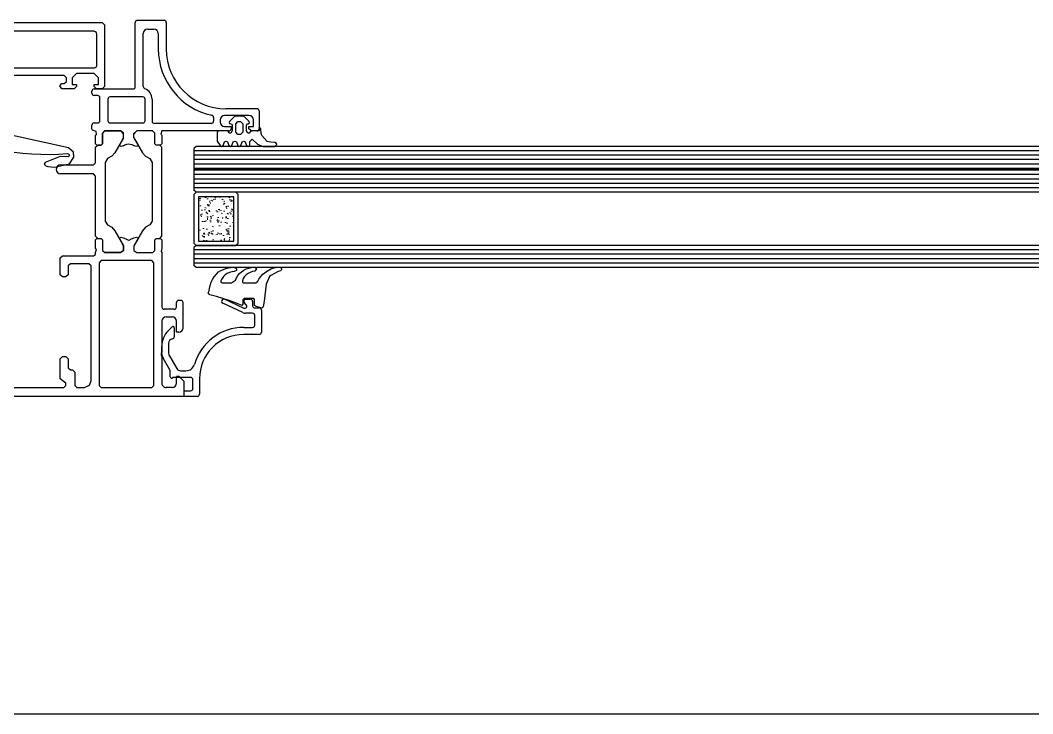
# Model space of a CAD drawing. Header units: millimetres. Extents: x 1251.1 to 1334.1, y 1577.6 to 1641.3.
# Drawn here: x 1308.772 to 1309.0009, y 1620.1513 to 1620.308 of the extents above; entities that cross this region are included whole.
import ezdxf

# ---------------------------------------------------------------- set-up
doc = ezdxf.new("R2010")
doc.units = ezdxf.units.MM
doc.linetypes.add('AUSGEZOGEN', pattern=[0])
doc.layers.add('MONTANTI sezioni - windows structure section', color=2, linetype='Continuous')
doc.layers.add('MURATURA', color=140, linetype='Continuous')
doc.layers.add('TRATTEGGIO - hatch', color=252, linetype='Continuous', lineweight=20)
doc.layers.add('VETRATE sezioni - windows sections', color=7, linetype='Continuous', true_color=0x4d79ff)
doc.styles.get("Standard").update_dxf_attribs({"font": 'Arial.ttf'})

# ---------------------------------------------------------------- blocks, each defined once
blk = doc.blocks.new('199120')
at = {"layer": 'MONTANTI sezioni - windows structure section', "linetype": 'Continuous'}
for p, q in [((-30, 74.49993897000002), (-30, 73.79992676)), ((26, 74.99993897000002), (-29.5, 74.99993897000002)), ((-0.5, 73.29992676), (-29.5, 73.29992676)), ((26, 71.59991455), (26, 74.99993897000002)), ((0, 72.79992676), (0, 71.59997558999999)), ((0, 71.59991455), (1.100036619999997, 70.49993897000002)), ((1.700012209999997, 71.99993897000002), (2.700012209999997, 72.99993897000002)), ((1.700012209999997, 70.5), (1.700012209999997, 71.99993897000002)), ((2.700012209999997, 72.99993897000002), (4, 72.99993897000002)), ((4, 72.99993897000002), (5, 71.99993897000002)), ((5, 71.99993897000002), (5, 65.99993897000002)), ((6.799987790000003, 72.49993897000002), (7.299987790000003, 72.99993897000002)), ((6.799987790000003, 54.79998778999999), (6.799987790000003, 72.49993897000002)), ((7.299987790000003, 72.99993897000002), (18.70001221, 72.99993897000002)), ((18.70001221, 72.99993897000002), (19.20001221, 72.49993897000002)), ((19.20001221, 72.49993897000002), (19.20001221, 54.79998778999999)), ((21, 71.99993897000002), (22, 72.99993897000002)), ((21, 66), (21, 71.99993897000002)), ((22, 72.99993897000002), (23.29998779, 72.99993897000002)), ((23.29998779, 72.99993897000002), (24.29998779, 71.99993897000002)), ((24.29998779, 71.99993897000002), (24.29998779, 70.49993897000002)), ((24.89996338, 70.5), (25.99993897, 71.60003661999997)), ((1.09997559, 70.5), (1.700012209999997, 70.5)), ((24.29998779, 70.5), (24.89996338, 70.5)), ((5, 66), (5, 65)), ((5, 65), (5, 58)), ((21, 65), (21, 66)), ((21, 58), (21, 65)), ((1.200012209999997, 60.5), (0.200012209999997, 59.5)), ((1.700012209999997, 60.5), (1.200012209999997, 60.5)), ((1.700012209999997, 58), (1.700012209999997, 60.5)), ((24.79998779, 60.5), (24.29998779, 60.5)), ((24.29998779, 60.5), (24.29998779, 58)), ((25.79998779, 59.5), (24.79998779, 60.5)), ((0.200012209999997, 59.5), (0.200012209999997, 53.80004882999998)), ((2.700012209999997, 57), (1.700012209999997, 58)), ((5, 58), (4, 57)), ((22, 57), (21, 58)), ((24.29998779, 58), (23.29998779, 57)), ((25.79998779, 53.79998778999999), (25.79998779, 59.5)), ((1.700012209999997, 54.79998778999999), (2.200012209999997, 55.29998778999999)), ((2.200012209999997, 55.29998778999999), (4.5, 55.29998778999999)), ((4, 57), (2.700012209999997, 57)), ((4.5, 55.29998778999999), (5, 54.79998778999999)), ((21, 54.79998778999999), (21.5, 55.29998778999999)), ((21.5, 55.29998778999999), (23.79998779, 55.29998778999999)), ((23.29998779, 57), (22, 57)), ((23.79998779, 55.29998778999999), (24.29998779, 54.79998778999999)), ((0.200012209999997, 53.79998778999999), (0.700012209999997, 53.29998778999999)), ((0.700012209999997, 53.29998778999999), (1.200012209999997, 53.29998778999999)), ((1.200012209999997, 53.29998778999999), (1.700012209999997, 53.79998778999999)), ((1.700012209999997, 53.79998778999999), (1.700012209999997, 54.79998778999999)), ((5, 54.79998778999999), (5, 52.5)), ((7.299987790000003, 54.29998778999999), (6.799987790000003, 54.79998778999999)), ((18.70001221, 54.29998778999999), (7.299987790000003, 54.29998778999999)), ((19.20001221, 54.79998778999999), (18.70001221, 54.29998778999999)), ((21, 52.5), (21, 54.79998778999999)), ((24.29998779, 54.79998778999999), (24.29998779, 53.79998778999999)), ((24.29998779, 53.79998778999999), (24.79998779, 53.29998778999999)), ((24.79998779, 53.29998778999999), (25.29998779, 53.29998778999999)), ((25.29998779, 53.29998778999999), (25.79998779, 53.79998778999999)), ((5, 52.5), (5.200012209999997, 51.77001953000001)), ((5.200012209999997, 51.77001953000001), (5, 51.50006103999999)), ((5, 51.5), (5, 49.59997558999999)), ((6.59997559, 52), (7.09997559, 52.5)), ((6.59997559, 52), (7.09997559, 52.5)), ((6.59997559, 49.59997558999999), (6.59997559, 52)), ((6.59997559, 49.59997558999999), (6.59997559, 52)), ((7.09997559, 52.5), (10.63995360999999, 52.5)), ((7.09997559, 52.5), (10.63995360999999, 52.5)), ((11.33996582, 50.96997069999998), (9.380004880000001, 47.56994629000002)), ((11.33996582, 50.96997069999998), (10.45996094, 49.44995117000002)), ((10.64001465, 52.5), (11.34002685999999, 52.04998778999999)), ((11.33996582, 50.96997069999998), (11.33996582, 52.04998778999999)), ((14.65997315, 52.04998778999999), (15.35998535, 52.5)), ((14.65997315, 50.96997069999998), (14.65997315, 52.04998778999999)), ((14.65997315, 50.96997069999998), (16.61999512, 47.56994629000002)), ((15.53997803, 49.44995117000002), (14.65997315, 50.96990966999999)), ((18.89996338, 52.5), (15.35992432, 52.5)), ((15.35998535, 52.5), (18.89996338, 52.5)), ((18.89996338, 52.5), (19.39996338, 52)), ((19.39996338, 52), (18.89996338, 52.5)), ((19.39996338, 52), (19.39996338, 49.59997558999999)), ((19.39996338, 49.59997558999999), (19.39996338, 52)), ((20.79998779, 52.22998046999999), (21, 52.5)), ((21, 51.5), (20.79998779, 52.22998046999999)), ((21, 49.59997558999999), (21, 51.5)), ((5, 49.59997558999999), (5.300048829999994, 49.29998778999999)), ((5, 48.79998778999999), (5.5, 49.29998778999999)), ((5, 28.70001221000001), (5, 48.79998778999999)), ((5.299987790000003, 49.29998778999999), (6.299987790000003, 49.29998778999999)), ((5.5, 49.29998778999999), (6.299987790000003, 49.29998778999999)), ((6.299987790000003, 49.29998778999999), (6.59997559, 49.59997558999999)), ((6.299987790000003, 49.29998778999999), (6.59997559, 49.59997558999999)), ((10.45996094, 49.44995117000002), (10.45996094, 49.14990233999998)), ((10.45996094, 49.15002442000002), (10.7199707, 49.00006103999999)), ((10.7199707, 49), (11.25994873, 49.14001465000001)), ((11.26000977, 49.14001465000001), (11.84997559, 49.38000488)), ((11.84997559, 49.38000488), (12.41998291, 49.70001221000001)), ((12.41998291, 49.69995117000002), (12.93994141, 50.07995605999997)), ((12.94000244, 50.07995605999997), (13.05999756, 50.07995605999997)), ((13.05999756, 50.07995605999997), (13.58001709, 49.69995117000002)), ((13.58001709, 49.69995117000002), (14.15002441, 49.37994385000002)), ((14.14996338, 49.38000488), (14.73999023, 49.14001465000001)), ((14.73999023, 49.14001465000001), (15.2800293, 49.00006103999999)), ((15.27996826, 49), (15.53997803, 49.15002442000002)), ((15.53997803, 49.15002442000002), (15.53997803, 49.45007323999999)), ((19.39996338, 49.59997558999999), (19.69995117, 49.29998778999999)), ((19.70001221, 49.29998778999999), (19.40002441, 49.59997558999999)), ((19.70001221, 49.29998778999999), (20.70001221, 49.29998778999999)), ((20.5, 49.29998778999999), (19.70001221, 49.29998778999999)), ((21, 48.79998778999999), (20.5, 49.29998778999999)), ((20.70001221, 49.29998778999999), (21, 49.59997558999999)), ((21, 37.69995117000002), (21, 48.79992676000001)), ((7.700012209999997, 46.25), (7.200012209999997, 45.39001465000001)), ((8.669982910000002, 46.77001953000001), (7.700012209999997, 46.25006103999999)), ((9.380004880000001, 47.56994629000002), (8.670043949999993, 46.76989745999998)), ((16.61999512, 47.56994629000002), (17.33001709, 46.76989745999998)), ((17.33001709, 46.77001953000001), (18.30004883, 46.25006103999999)), ((18.29999541999999, 46.25), (18.79999541999999, 45.39001465000001)), ((7.200012209999997, 45.39001465000001), (7.200012209999997, 32.11004638999998)), ((18.79999541999999, 45.39001465000001), (18.79999541999999, 32.11004638999998)), ((25.29998779, 37.69995117000002), (21, 37.69995117000002)), ((25.79998779, 37.19995117000002), (25.29998779, 37.69995117000002)), ((25.79998779, 36.36999512), (25.79998779, 37.20001221000001)), ((21, 35.19995117000002), (22, 36.19995117000002)), ((21, 32.20001221000001), (21, 35.20001221000001)), ((22, 36.19995117000002), (24.29998779, 36.19995117000002)), ((24.29998779, 36.19995117000002), (24.29998779, 35.19995117000002)), ((24.29998779, 35.19995117000002), (25.05999756, 35.39990233999998)), ((25.05999756, 35.40002442000002), (25.79998779, 36.37005614999998)), ((7.200012209999997, 32.10998534999999), (7.700012209999997, 31.25)), ((18.79998779, 32.10998534999999), (18.29998779, 31.25)), ((22, 31.20001221000001), (21, 32.20001221000001)), ((25.05999756, 32), (24.29998779, 32.20001221000001)), ((24.29998779, 32.20001221000001), (24.29998779, 31.20001221000001)), ((7.700012209999997, 31.25), (8.670043949999993, 30.72998046999999)), ((8.669982910000002, 30.72998046999999), (9.380004880000001, 29.92999268)), ((9.380004880000001, 29.92999268), (11.34002685999999, 26.52996825999998)), ((16.61999512, 29.92999268), (14.65997315, 26.52996825999998)), ((17.33001709, 30.72998046999999), (16.62005615, 29.92999268)), ((18.29998779, 31.25), (17.33001709, 30.72998046999999)), ((24.29998779, 31.20001221000001), (22, 31.20001221000001)), ((25.79998779, 31.02996825999998), (25.05999756, 32)), ((25.29998779, 29.70001221000001), (25.79998779, 30.20001221000001)), ((25.79998779, 30.20001221000001), (25.79998779, 31.03002930000002)), ((5.5, 28.20001221000001), (5, 28.70001221000001)), ((5.299987790000003, 28.20001221000001), (5, 27.90002442000002)), ((5, 27.89996337999997), (5, 26)), ((6.299987790000003, 28.20001221000001), (5.299987790000003, 28.20001221000001)), ((6.299987790000003, 28.20001221000001), (5.499938970000002, 28.20001221000001)), ((6.59997559, 27.89996337999997), (6.299987790000003, 28.19995117000002)), ((6.59997559, 27.89996337999997), (6.299987790000003, 28.19995117000002)), ((6.59997559, 25.5), (6.59997559, 27.89996337999997)), ((6.59997559, 25.5), (6.59997559, 27.89996337999997)), ((10.7199707, 28.5), (10.45996094, 28.34997558999999)), ((10.45996094, 28.34997558999999), (10.45996094, 28.04998778999999)), ((10.45996094, 28.04998778999999), (11.33996582, 26.52996825999998)), ((11.26000977, 28.35998534999999), (10.7199707, 28.5)), ((11.84997559, 28.11999512), (11.25994873, 28.35998534999999)), ((12.41998291, 27.79998778999999), (11.84997559, 28.11999512)), ((12.94000244, 27.41998290999999), (12.41998291, 27.79998778999999)), ((13.58001709, 27.79998778999999), (13.05999756, 27.41998290999999)), ((14.14996338, 28.11999512), (13.57995606, 27.79998778999999)), ((14.73999023, 28.35998534999999), (14.15002441, 28.11999512)), ((14.65997315, 26.52996825999998), (15.53997803, 28.04998778999999)), ((15.27996826, 28.5), (14.73999023, 28.35998534999999)), ((15.53997803, 28.34997558999999), (15.27996826, 28.5)), ((15.53997803, 28.04998778999999), (15.53997803, 28.34997558999999)), ((19.39996338, 27.89996337999997), (19.69995117, 28.19995117000002)), ((19.39996338, 27.89996337999997), (19.39996338, 25.5)), ((19.39996338, 25.5), (19.39996338, 27.89996337999997)), ((19.70001221, 28.20001221000001), (19.40002441, 27.90002442000002)), ((20.70001221, 28.20001221000001), (19.70001221, 28.20001221000001)), ((19.70001221, 28.20001221000001), (20.50006104, 28.20001221000001)), ((20.5, 28.20001221000001), (21, 28.70001221000001)), ((21, 27.89996337999997), (20.70001221, 28.19995117000002)), ((21, 28.70001221000001), (21, 29.70001221000001)), ((21, 29.70001221000001), (25.29998779, 29.70001221000001)), ((21, 26), (21, 27.89996337999997)), ((5, 26), (5.200012209999997, 25.26995849999997)), ((5.200012209999997, 25.26995849999997), (5, 25)), ((7.09997559, 25), (6.59997559, 25.5)), ((7.09997559, 25), (6.59997559, 25.5)), ((11.33996582, 25.44995117000002), (10.63995360999999, 24.99993897000002)), ((11.33996582, 25.44995117000002), (10.63995360999999, 24.99993897000002)), ((11.33996582, 26.52996825999998), (11.33996582, 25.44995117000002)), ((11.33996582, 26.52996825999998), (11.33996582, 25.44995117000002)), ((13.05999756, 27.41998290999999), (12.94000244, 27.41998290999999)), ((14.65997315, 26.52996825999998), (14.65997315, 25.44995117000002)), ((14.65997315, 25.44995117000002), (15.35998535, 24.99993897000002)), ((19.39996338, 25.5), (18.89996338, 25)), ((18.89996338, 25), (19.39996338, 25.5)), ((20.79998779, 25.72998046999999), (21, 26)), ((21, 25), (20.79998779, 25.72998046999999)), ((5, 25), (5, 23.5)), ((6.5, 23), (5.5, 23)), ((10.64001465, 25), (7.100036619999997, 25)), ((10.64001465, 25), (7.100036619999997, 25)), ((8.799987790000003, 22.69995117000002), (9.299987790000003, 23.19995117000002)), ((9.299987790000003, 23.19995117000002), (16.70001221, 23.19995117000002)), ((18.89996338, 25), (15.35992432, 25)), ((15.35998535, 25), (18.89996338, 25)), ((16.70001221, 23.19995117000002), (17.20001221, 22.69995117000002)), ((19, 22.5), (19.5, 23)), ((19.5, 23), (20.5, 23)), ((20.5, 23), (21, 23.5)), ((21, 23.5), (21, 25)), ((7, 15.5), (7, 22.5)), ((8.799987790000003, 2.5), (8.799987790000003, 22.69995117000002)), ((17.20001221, 22.69995117000002), (17.20001221, 2.499938970000017)), ((19, 13.42999268), (19, 22.5)), ((1.200012209999997, 15), (0.200012209999997, 14)), ((0.200012209999997, 14), (0.200012209999997, 11.69995117000002)), ((6.5, 15), (1.200012209999997, 15)), ((41.39996338, 15), (40.89996338, 14.29998778999999)), ((40.89996338, 14.29998778999999), (41.39996338, 13.79998778999999)), ((41.39996338, 13.79998778999999), (41.89996338, 13.79998778999999)), ((44.20001221, 15), (41.40002441, 15)), ((41.89996338, 13.79998778999999), (42.39996338, 13.29998778999999)), ((43.70001221, 12.5), (43.70001221, 14)), ((43.70001221, 14), (44.70001221, 14)), ((44.70001221, 14.5), (44.20001221, 15)), ((44.70001221, 14), (44.70001221, 14.5)), ((49.20001221, 15), (48.70001221, 14.5)), ((48.70001221, 14.5), (48.70001221, 14)), ((48.70001221, 14), (49.70001221, 14)), ((50.5, 15), (49.20001221, 15)), ((49.70001221, 14), (49.70001221, 12.5)), ((51, 14.5), (50.5, 15)), ((51, 0.5), (51, 14.5)), ((0.200012209999997, 11.69995117000002), (1.200012209999997, 10.69995117000002)), ((1.700012209999997, 12.19995117000002), (2.700012209999997, 13.19995117000002)), ((1.700012209999997, 10.69995117000002), (1.700012209999997, 12.19995117000002)), ((2.700012209999997, 13.19995117000002), (6, 13.19995117000002)), ((6, 13.19995117000002), (7, 12.19995117000002)), ((7, 12.19995117000002), (7, 2.999938970000017)), ((19.92999268, 12.42999268), (19, 13.42999268)), ((26, 12), (19.92999268, 12.42999268)), ((41.89996338, 12), (25.99993897, 12)), ((42.39996338, 12.5), (41.89996338, 12)), ((42.39996338, 13.29998778999999), (42.39996338, 12.5)), ((44.70001221, 11.5), (43.70001221, 12.5)), ((48.70001221, 11.5), (44.70001221, 11.5)), ((49.70001221, 12.5), (48.70001221, 11.5)), ((1.200012209999997, 10.69995117000002), (1.700012209999997, 10.69995117000002)), ((19, 9.799987789999989), (19, 2.5)), ((48.70001221, 10.29998778999999), (19.5, 10.29998778999999)), ((49.20001221, 2.5), (49.20001221, 9.799987789999989)), ((1.09997559, 4.5), (0, 3.399963379999974)), ((0, 3.399963379999974), (0, 0)), ((1.700012209999997, 4.5), (1.100036619999997, 4.5)), ((1.700012209999997, 3), (1.700012209999997, 4.5)), ((2.700012209999997, 2), (1.700012209999997, 3)), ((7, 3), (6, 2)), ((9.299987790000003, 2), (8.799987790000003, 2.5)), ((17.20001221, 2.5), (16.70001221, 2)), ((0, 0), (50.5, 0)), ((6, 2), (2.700012209999997, 2)), ((16.70001221, 2), (9.299987790000003, 2)), ((48.70001221, 2), (19.5, 2)), ((50.5, 0), (51, 0.5))]:
    blk.add_line(p, q, dxfattribs=at)
for centre, start, end in [((-29.5, 74.49993897000002), 90, 180), ((-29.5, 73.79992676), 180, 270), ((-0.5, 72.79992676), 0, 90), ((5.5, 23.5), 180, 270), ((6.5, 22.5), 0, 90), ((6.5, 15.5), 270, 0), ((19.5, 9.799987789999989), 90, 180), ((48.70001221, 9.799987789999989), 0, 90), ((19.5, 2.5), 180, 270), ((48.70001221, 2.5), 270, 0)]:
    blk.add_arc(centre, 0.5, start, end, dxfattribs=at)
blk = doc.blocks.new('224068')
at = {"layer": 'MONTANTI sezioni - windows structure section', "linetype": 'AUSGEZOGEN'}
for p, q in [((-3.88, 18.62), (-8.51, -2.309999)), ((-2.86, 19.72), (-3.88, 18.62)), ((-1.77, 19.77), (-2.86, 19.72)), ((-2.58, 18.38), (-2.48, 18.68)), ((-2.45, 16.36), (-2.58, 18.38)), ((-2.48, 18.68), (-2.18, 18.79)), ((-2.18, 18.79), (-1.85, 18.48)), ((-1.85, 18.48), (-1.93, 16.67)), ((-0.25, 18.82), (-1.77, 19.77)), ((0.51, 15.39), (-0.25, 18.82)), ((-2.39, 14.34), (-2.45, 16.36)), ((-1.93, 16.67), (-0.53, 13.29)), ((-2.41, 12.32), (-2.39, 14.34)), ((0.18, 13.47), (0.38, 13.93)), ((0.38, 13.93), (0.51, 15.39)), ((-2.5, 10.3), (-2.41, 12.32)), ((-0.53, 13.29), (-0.17, 13.06)), ((-0.17, 13.06), (0.18, 13.47)), ((-2.66, 8.29), (-2.5, 10.3)), ((-2.9, 6.28), (-2.66, 8.29)), ((-2.78, 5.49), (-2.9, 6.280001)), ((-2.11, 5.04), (-2.78, 5.49)), ((4.26, 3.920001), (-2.11, 5.04)), ((5.15, 3.410001), (4.26, 3.920001)), ((5.5, 2.440001), (5.15, 3.410001)), ((5.5, 1.5), (5.5, 2.440001)), ((-6.01, -2.63), (-5.1, 0.7600005)), ((-5.1, 0.7600005), (-4.14, 1.5)), ((-4.14, 1.5), (-0.9000001, 1.5)), ((-0.9000001, 1.5), (-0.4000001, 2)), ((-0.4000001, 2), (0.09999987, 1.5)), ((0.09999987, 1.5), (0.09999987, -0.3999995)), ((0.9000003000000001, 1.400001), (1.5, 2)), ((0.9000004999999999, -1.399999), (0.9000004999999999, 1.4)), ((1.5, 2), (2.1, 1.4)), ((2.1, 1.4), (2.1, -1.399999)), ((2.9, 1.5), (3.4, 2)), ((2.9, -0.3999995), (2.9, 1.5)), ((3.4, 2), (3.9, 1.5)), ((3.9, 1.5), (5.5, 1.5)), ((-0.6000001, -0.3999995), (-0.8600001, -0.5499995)), ((-0.8600001, -0.5499995), (-0.8600001, -0.8499995000000001)), ((-0.8600001, -0.8499995000000001), (0.7399998999999999, -2.65)), ((0.09999987, -0.3999995), (-0.6000001, -0.3999995)), ((1.5, -2), (0.9000004999999999, -1.399999)), ((2.1, -1.399999), (1.5, -2)), ((2.26, -2.65), (3.86, -0.8499995000000001)), ((3.6, -0.3999995), (2.9, -0.3999995)), ((3.86, -0.5499995), (3.6, -0.3999995)), ((3.86, -0.8499995000000001), (3.86, -0.5499995)), ((-8.51, -2.309999), (-8.41, -2.849999)), ((-8.41, -2.849999), (-8.05, -3)), ((-8.05, -3), (-6.5, -3)), ((-6.5, -3), (-6.01, -2.63)), ((0.7399998999999999, -2.65), (1.5, -3)), ((1.5, -3), (2.26, -2.65))]:
    blk.add_line(p, q, dxfattribs=at)
at = {"layer": 'MONTANTI sezioni - windows structure section', "linetype": 'AUSGEZOGEN', "flags": 3}
blk.add_attdef('GRUPPE', (0, 0), '', height=1, dxfattribs=at)
blk = doc.blocks.new('224063')
at = {"layer": 'MONTANTI sezioni - windows structure section', "linetype": 'Continuous'}
for p, q in [((-4.740037492056161, 5.950427482897801), (-4.31003749205616, 6.380427482897801)), ((-4.740037492056161, 3.320427482897804), (-4.740037492056161, 5.950427482897801)), ((-4.31003749205616, 6.380427482897801), (-4.090037492056161, 6.320427482897806)), ((-4.090037492056161, 6.320427482897806), (-3.89003749205616, 5.950427482897801)), ((-3.89003749205616, 5.950427482897801), (-3.79003749205616, 5.050427482897803)), ((-3.79003749205616, 5.050427482897803), (-3.660037492056161, 4.220427482897803)), ((-4.260037492056161, 2.070427482897806), (-4.740037492056161, 3.320427482897804)), ((-3.660037492056161, 4.220427482897803), (-2.29003749205616, 3.000427482897805)), ((-2.29003749205616, 3.000427482897805), (-1.79003749205616, 2.900427482897804)), ((-1.79003749205616, 2.900427482897804), (-0.7400374920561612, 2.810427482897804)), ((-0.3400374920561609, 2.410427482897806), (-1.240037492056161, 2.410427482897806)), ((-1.240037492056161, 2.410427482897806), (-1.240037492056161, 0.5104274828978035)), ((-0.7400374920561612, 2.810427482897804), (-0.3400374920561609, 2.410427482897806)), ((-4.740037492056161, -0.09957251710219417), (-4.46003749205616, 0.3104274828978042)), ((-4.46003749205616, 0.3104274828978042), (-3.64003749205616, 0.3104274828978042)), ((-3.14003749205616, 0.8304274828978038), (-4.260037492056161, 2.070427482897806)), ((-3.64003749205616, 0.3104274828978042), (-3.14003749205616, 0.8304274828978038)), ((-1.240037492056161, 0.5104274828978035), (-1.72003749205616, 0.1704274828978036)), ((-1.72003749205616, 0.1704274828978036), (-1.72003749205616, -0.1395725171021951)), ((0.3599625079438402, -0.08957251710219438), (0.5899625079438406, 0.2104274828978063)), ((0.5899625079438406, 0.2104274828978063), (0.8699625079438382, 0.1304274828978063)), ((0.8699625079438382, 0.1304274828978063), (1.909962507943839, -0.9095725171021947)), ((-4.54003749205616, -0.4295725171021942), (-4.740037492056161, -0.09957251710219417)), ((-4.740037492056161, -2.089572517102194), (-4.54003749205616, -1.739572517102195)), ((-4.54003749205616, -2.429572517102194), (-4.740037492056161, -2.089572517102194)), ((-3.740037492056161, -0.7395725171021947), (-4.54003749205616, -0.4295725171021942)), ((-4.54003749205616, -1.739572517102195), (-3.740037492056161, -1.429572517102194)), ((-3.54003749205616, -1.089572517102194), (-3.740037492056161, -0.7395725171021947)), ((-3.740037492056161, -1.429572517102194), (-3.54003749205616, -1.089572517102194)), ((-1.54003749205616, -1.289572517102194), (-2.04003749205616, -1.789572517102194)), ((-2.04003749205616, -1.789572517102194), (-2.04003749205616, -2.389572517102195)), ((-1.72003749205616, -0.1395725171021951), (-1.240037492056161, -0.4895725171021947)), ((0.3599625079438402, -1.289572517102194), (-1.54003749205616, -1.289572517102194)), ((-1.240037492056161, -0.4895725171021947), (0.0599625079438395, -0.4895725171021947)), ((0.0599625079438395, -0.4895725171021947), (0.3599625079438402, -0.189572517102194)), ((0.3599625079438402, -0.189572517102194), (0.3599625079438402, -0.08957251710219438)), ((0.8599625079438402, -1.789572517102194), (0.3599625079438402, -1.289572517102194)), ((0.8599625079438402, -2.389572517102195), (0.8599625079438402, -1.789572517102194)), ((1.909962507943839, -0.9095725171021947), (2.05996250794384, -1.269572517102194)), ((2.05996250794384, -1.269572517102194), (2.05996250794384, -2.909572517102195)), ((-4.740037492056161, -4.089572517102194), (-4.54003749205616, -3.739572517102195)), ((-4.54003749205616, -4.429572517102194), (-4.740037492056161, -4.089572517102194)), ((-3.740037492056161, -2.739572517102195), (-4.54003749205616, -2.429572517102194)), ((-4.54003749205616, -3.739572517102195), (-3.740037492056161, -3.429572517102194)), ((-3.740037492056161, -4.739572517102195), (-4.54003749205616, -4.429572517102194)), ((-3.54003749205616, -3.089572517102194), (-3.740037492056161, -2.739572517102195)), ((-3.740037492056161, -3.429572517102194), (-3.54003749205616, -3.089572517102194)), ((-2.04003749205616, -2.389572517102195), (-1.54003749205616, -2.889572517102195)), ((-1.240037492056161, -3.689572517102194), (-1.72003749205616, -4.029572517102196)), ((-1.72003749205616, -4.029572517102196), (-1.72003749205616, -4.339572517102194)), ((-1.72003749205616, -4.339572517102194), (-1.240037492056161, -4.689572517102194)), ((-1.54003749205616, -2.889572517102195), (0.3599625079438402, -2.889572517102195)), ((0.0599625079438395, -3.689572517102194), (-1.240037492056161, -3.689572517102194)), ((0.2699625079438404, -3.779572517102196), (0.0599625079438395, -3.689572517102194)), ((0.4299625079438405, -4.279572517102196), (0.2699625079438404, -3.779572517102196)), ((0.3599625079438402, -2.889572517102195), (0.8599625079438402, -2.389572517102195)), ((0.6899625079438385, -4.389572517102195), (0.4299625079438405, -4.279572517102196)), ((0.8699625079438382, -4.299572517102195), (0.6899625079438385, -4.389572517102195)), ((1.909962507943839, -3.259572517102194), (0.8699625079438382, -4.299572517102195)), ((2.05996250794384, -2.909572517102195), (1.909962507943839, -3.259572517102194)), ((-4.740037492056161, -6.089572517102194), (-4.54003749205616, -5.739572517102195)), ((-4.54003749205616, -6.429572517102194), (-4.740037492056161, -6.089572517102194)), ((-4.54003749205616, -5.739572517102195), (-3.740037492056161, -5.429572517102194)), ((-3.54003749205616, -7.089572517102194), (-4.54003749205616, -6.429572517102194)), ((-3.54003749205616, -5.089572517102194), (-3.740037492056161, -4.739572517102195)), ((-3.740037492056161, -5.429572517102194), (-3.54003749205616, -5.089572517102194)), ((-1.240037492056161, -6.789572517102194), (-1.54003749205616, -7.089572517102194)), ((-1.240037492056161, -4.689572517102194), (-1.240037492056161, -6.789572517102194)), ((-1.54003749205616, -7.089572517102194), (-3.54003749205616, -7.089572517102194))]:
    blk.add_line(p, q, dxfattribs=at)
blk = doc.blocks.new('224066D')
at = {"layer": 'MONTANTI sezioni - windows structure section', "linetype": 'Continuous'}
for p, q in [((-5.23, 11.66), (-5.909999, 11.42)), ((-4.52, 11.81), (-5.23, 11.66)), ((-3.98, 11.88), (-4.52, 11.81)), ((-3.57, 12.1), (-3.98, 11.88)), ((-3.08, 11.71), (-3.57, 12.1)), ((-2.71, 10.24), (-3.08, 11.71)), ((-8.57, 9.24), (-8.84, 8.69)), ((-8.25, 9.76), (-8.57, 9.24)), ((-7.739999000000001, 10.27), (-8.25, 9.76)), ((-7.179999, 10.73), (-7.739999000000001, 10.27)), ((-6.559999, 11.11), (-7.179999, 10.73)), ((-6.75, 8.98), (-6.25, 9.23)), ((-5.909999, 11.42), (-6.559999, 11.11)), ((-6.25, 9.23), (-5.95, 9.24)), ((-5.95, 9.24), (-5.79, 8.98)), ((-2.28, 8.79), (-2.71, 10.24)), ((-9.27, 6.92), (-9.3, 6.31)), ((-9.19, 7.52), (-9.27, 6.92)), ((-9.04, 8.12), (-9.19, 7.52)), ((-8.84, 8.69), (-9.04, 8.12)), ((-8.3, 6.77), (-8.14, 7.29)), ((-8.14, 7.29), (-7.89, 7.79)), ((-7.89, 7.79), (-7.57, 8.25)), ((-7.57, 8.25), (-7.19, 8.65)), ((-7.19, 8.65), (-6.75, 8.98)), ((-5.79, 8.98), (-5.79, 6.86)), ((-1.81, 7.36), (-2.28, 8.79)), ((-1.27, 5.95), (-1.81, 7.36)), ((-9.3, 6.31), (-9.04, 5.69)), ((-9.04, 5.69), (-8.61, 5.71)), ((-8.31, 4.58), (-8.66, 4.07)), ((-8.61, 5.71), (-8.39, 6.22)), ((-8.39, 6.22), (-8.3, 6.77)), ((-7.89, 5.03), (-8.31, 4.58)), ((-7.42, 5.42), (-7.89, 5.03)), ((-6.89, 5.74), (-7.42, 5.42)), ((-6.39, 5.94), (-6.89, 5.74)), ((-5.79, 6.86), (-6.39, 5.94)), ((-0.79, 4.8), (-1.27, 5.95)), ((-0.69, 4.53), (-0.79, 4.8)), ((-9.26, 2.34), (-9.3, 1.73)), ((-9.14, 2.94), (-9.26, 2.34)), ((-8.94, 3.53), (-9.14, 2.94)), ((-8.66, 4.07), (-8.94, 3.53)), ((-8.33, 2.11), (-8.15, 2.61)), ((-8.15, 2.61), (-7.89, 3.08)), ((-7.89, 3.08), (-7.57, 3.5)), ((-7.57, 3.5), (-7.19, 3.87)), ((-7.19, 3.87), (-6.76, 4.18)), ((-6.76, 4.18), (-6.26, 4.38)), ((-6.26, 4.38), (-5.95, 4.39)), ((-5.95, 4.39), (-5.79, 4.12)), ((-5.79, 4.12), (-5.79, 1.32)), ((-2.29, 3.96), (-1.99, 4.26)), ((-2.29, 1.97), (-2.29, 3.96)), ((-1.99, 4.26), (-0.94, 4.26)), ((-0.94, 4.26), (-0.69, 4.53)), ((-9.3, 1.73), (-9.08, 1.25)), ((-9.08, 1.25), (-8.95, 1.21)), ((-8.95, 1.21), (-8.43, 1.59)), ((-8.43, 1.59), (-8.33, 2.11)), ((-7.24, 0.25), (-7.77, -0.25)), ((-6.66, 0.68), (-7.24, 0.25)), ((-6.16, 0.88), (-6.66, 0.68)), ((-5.79, 1.32), (-6.16, 0.88)), ((-2.01, 1.67), (-2.29, 1.97)), ((-0.71, 1.67), (-2.01, 1.67)), ((-0.49, 1.45), (-0.71, 1.67)), ((-0.09, -0.04), (-0.49, 1.45)), ((-8.93, -2.08), (-9.16, -2.77)), ((-8.61, -1.42), (-8.93, -2.08)), ((-8.23, -0.81), (-8.61, -1.42)), ((-8.33, -3.69), (-7.49, -2.02)), ((-7.77, -0.25), (-8.23, -0.81)), ((-7.49, -2.02), (-7.21, -1.76)), ((-7.21, -1.76), (-5.5, -1.03)), ((-5.5, -1.03), (-1.62, -0.55)), ((-1.62, -0.55), (-0.39, -0.34)), ((-0.39, -0.34), (-0.09, -0.04)), ((-9.16, -2.77), (-9.3, -3.48)), ((-9.3, -3.48), (-9.3, -4.01)), ((-9.3, -4.01), (-9.16, -4.35)), ((-9.16, -4.35), (-8.8, -4.47)), ((-8.8, -4.47), (-8.47, -4.29)), ((-8.47, -4.29), (-8.33, -3.69))]:
    blk.add_line(p, q, dxfattribs=at)
blk = doc.blocks.new('A$C022F2E87')
at = {"layer": 'TRATTEGGIO - hatch'}
h = blk.add_hatch(dxfattribs=at)
h.set_pattern_fill('AR-CONC', color=256, scale=0.02, style=0)
h.set_pattern_definition([(49.99999999999999, (-210.2099313412864, -112.3776738335127), (3.64369337992008, -0.3187817107780617), [0.381, -4.191000000000001]), (355, (-210.2099313412864, -112.3776738335127), (-0.7048565195133398, 3.8211328576436), [0.3048, -3.3528]), (100.451, (-209.9062913412864, -112.4042388335127), (2.938850033319185, 3.502333756405838), [0.3238, -3.5618]), (46.18420000000001, (-210.2099313412864, -111.3616738335127), (5.421580817842599, -0.8408465586545429), [0.5715, -6.2865]), (96.6356, (-209.7581333412864, -111.4317438335127), (4.748084689324743, 4.948511117800985), [0.4857, -5.3427]), (351.1840000000001, (-210.2099313412864, -111.3616738335127), (4.748092116278679, 4.948502357211954), [0.4572, -5.0292]), (21, (-209.7019313412864, -111.6156738335127), (3.032297596707666, -2.04531037033525), [0.381, -4.191000000000001]), (326.0000000000001, (-209.7019313412864, -111.6156738335127), (1.236040566952942, 3.683759322446385), [0.3048, -3.3528]), (71.4514, (-209.4492413412864, -111.7861158335127), (4.268329815402489, 1.638457154321149), [0.3238, -3.5618]), (37.50000000000001, (-210.2099313412864, -112.3776738335127), (0.06177206501183633, 1.691100777463062), [0, -3.31216, 0, -3.4036, 0, -3.3655]), (7.499999999999999, (-210.2099313412864, -112.3776738335127), (1.336393250206115, 2.00361149636239), [0, -1.94056, 0, -3.23596, 0, -1.2827]), (327.5, (-211.3427713412864, -112.3776738335127), (2.711811903337427, -0.1145748798534693), [0, -1.27, 0, -3.9624, 0, -5.2578]), (317.5, (-211.8507713412864, -112.3776738335127), (2.962583627720361, 0.5085298206666603), [0, -1.651, 0, -2.63144, 0, -3.7338])])
h.paths.add_polyline_path([(1, 9), (1.000000000000028, 1), (11, 1), (11, 9)])
at = {"layer": 'MONTANTI sezioni - windows structure section'}
for points in [[(0.5000000000000284, 0), (11.5, 0), (12, 0.5), (12, 9.5), (11.5, 10), (0.5, 10), (0, 9.5), (2.842170943040401e-14, 0.5)], [(1.000000000000028, 1), (11, 1), (11, 9), (1, 9)]]:
    blk.add_lwpolyline(points, close=True, dxfattribs=at)

msp = doc.modelspace()

# ---------------------------------------------------------------- linework, layer by layer
at = {"layer": 'MONTANTI sezioni - windows structure section', "linetype": 'Continuous'}
for p, q in [((1308.797976185991, 1620.292955815155), (1308.797976185991, 1620.307455815155)), ((1308.798476185991, 1620.307955815156), (1308.804476185991, 1620.307955815156)), ((1308.800776173781, 1620.305955815156), (1308.802176198191, 1620.305955815156)), ((1308.804976185991, 1620.307455815155), (1308.804976185991, 1620.301455815156)), ((1308.799776173781, 1620.292955815155), (1308.799776173781, 1620.304955815155)), ((1308.803176198191, 1620.304955815155), (1308.803176198191, 1620.301455815156)), ((1308.788676198191, 1620.292455815156), (1308.797476247021, 1620.292455815156)), ((1308.788176198191, 1620.291455815155), (1308.788176198191, 1620.291955815155)), ((1308.789476185991, 1620.290955815155), (1308.788676198191, 1620.290955815155)), ((1308.789976185991, 1620.285255833465), (1308.789976185991, 1620.290455815156)), ((1308.791776173781, 1620.290155796846), (1308.791776173781, 1620.285255833465)), ((1308.799676198191, 1620.290655796846), (1308.792276173781, 1620.290655796846)), ((1308.800176198191, 1620.285255833465), (1308.800176198191, 1620.290155796846)), ((1308.801776173781, 1620.290127384975), (1308.801776173781, 1620.285155705295)), ((1308.825476247021, 1620.287955815156), (1308.818476185991, 1620.287955815156)), ((1308.815676259231, 1620.286010411106), (1308.815676259231, 1620.285155545075)), ((1308.817176259231, 1620.285455784636), (1308.817176259231, 1620.284955815155)), ((1308.823676259231, 1620.286455784635), (1308.818176259231, 1620.286455784635)), ((1308.824676259231, 1620.283955815155), (1308.824676259231, 1620.285455815156)), ((1308.825976247021, 1620.287455815155), (1308.825976247021, 1620.283455815156)), ((1308.788176198191, 1620.283455815156), (1308.788176198191, 1620.284255833466)), ((1308.788326222611, 1620.283105809055), (1308.788176198191, 1620.283455784636)), ((1308.789136220161, 1620.282835820036), (1308.788326222611, 1620.283105809055)), ((1308.788676198191, 1620.284755833465), (1308.789476185991, 1620.284755833465)), ((1308.792276173781, 1620.284755833465), (1308.799676198191, 1620.284755833465)), ((1308.815176259231, 1620.284655537446), (1308.802276295851, 1620.284655705296)), ((1308.818176259231, 1620.283955815155), (1308.819676259231, 1620.283955815155)), ((1308.819676259231, 1620.283955815155), (1308.819676259231, 1620.283455815156)), ((1308.823676259231, 1620.283955815155), (1308.824676259231, 1620.283955815155)), ((1308.823676259231, 1620.283455815156), (1308.823676259231, 1620.283955815155)), ((1308.824029835891, 1620.283102238496), (1308.823676259231, 1620.283455815156)), ((1308.788976185991, 1620.281955815155), (1308.789136220161, 1620.282075810276)), ((1308.788976185991, 1620.280055821255), (1308.788976185991, 1620.281955845676)), ((1308.789176198191, 1620.282225804165), (1308.789136220161, 1620.282835789526)), ((1308.789136220161, 1620.282075810276), (1308.789176198191, 1620.282225804165)), ((1308.791026173781, 1620.282955815155), (1308.790576222611, 1620.282455815155)), ((1308.790576222611, 1620.280055821255), (1308.790576222611, 1620.282455845675)), ((1308.790582814401, 1620.282455807526), (1308.791082814401, 1620.282955807525)), ((1308.790582814401, 1620.282455807526), (1308.790582814401, 1620.280055813625)), ((1308.794622792431, 1620.282955807525), (1308.791032765581, 1620.282955807525)), ((1308.791076222611, 1620.282955815155), (1308.794616200631, 1620.282955815155)), ((1308.795322804641, 1620.281425808745), (1308.793362782661, 1620.278025784335)), ((1308.794436207961, 1620.279905796845), (1308.795316212841, 1620.281425816376)), ((1308.795316212841, 1620.282505833465), (1308.794616200631, 1620.282955845675)), ((1308.794622792431, 1620.282955807525), (1308.795329884721, 1620.282248684726)), ((1308.795316212841, 1620.281425816376), (1308.795316212841, 1620.282505833465)), ((1308.795322804641, 1620.281425808745), (1308.795322804641, 1620.282255764805)), ((1308.798336171341, 1620.282955815155), (1308.797636220161, 1620.282349705535)), ((1308.797636220161, 1620.281425816376), (1308.798516225051, 1620.279905796845)), ((1308.797637013621, 1620.281424473606), (1308.797637013621, 1620.282349705535)), ((1308.798342763131, 1620.282955807525), (1308.797642811961, 1620.282255825836)), ((1308.797642811961, 1620.281425808745), (1308.797642811961, 1620.282255825836)), ((1308.797642811961, 1620.281425808745), (1308.799602772901, 1620.278025784335)), ((1308.801926198191, 1620.282955815155), (1308.798336171341, 1620.282955815155)), ((1308.801882802201, 1620.282955807525), (1308.798342763131, 1620.282955807525)), ((1308.802376210401, 1620.282455815155), (1308.801876210401, 1620.282955815155)), ((1308.802382802201, 1620.282455807526), (1308.801882802201, 1620.282955807525)), ((1308.802376210401, 1620.280055821255), (1308.802376210401, 1620.282455845675)), ((1308.802382802201, 1620.280055813625), (1308.802382802201, 1620.282455838046)), ((1308.803976185991, 1620.282955815155), (1308.803776173781, 1620.282225804165)), ((1308.803776173781, 1620.282225804165), (1308.803976185991, 1620.281955784635)), ((1308.803976185991, 1620.281955815155), (1308.803976185991, 1620.280055821255)), ((1308.819176259231, 1620.282955815155), (1308.803976247021, 1620.282955815155)), ((1308.825476247021, 1620.282955815155), (1308.824383412551, 1620.282955815155)), ((1308.789276173781, 1620.279755833466), (1308.788976185991, 1620.280055821255)), ((1308.788982777781, 1620.279255825835), (1308.789482777781, 1620.279755825836)), ((1308.788982777781, 1620.275755825836), (1308.788982777781, 1620.279255825835)), ((1308.789276173781, 1620.279755833466), (1308.790276173781, 1620.279755833466)), ((1308.790282765581, 1620.279755825836), (1308.789482777781, 1620.279755825836)), ((1308.790276173781, 1620.279755833466), (1308.790576222611, 1620.280055821255)), ((1308.790582814401, 1620.280055813625), (1308.790282765581, 1620.279755825836)), ((1308.794436207961, 1620.279605809056), (1308.794436207961, 1620.279905796845)), ((1308.794696217721, 1620.279455815156), (1308.794436207961, 1620.279605809056)), ((1308.795236195751, 1620.279595799286), (1308.794696217721, 1620.279455784636)), ((1308.795722493361, 1620.279793644745), (1308.795236134721, 1620.279595799286)), ((1308.795236195751, 1620.279595799286), (1308.795609425731, 1620.279743481475)), ((1308.797716176221, 1620.279595799286), (1308.797229787061, 1620.279793675266)), ((1308.798256215281, 1620.279455815156), (1308.797716176221, 1620.279595799286)), ((1308.798516225051, 1620.279605809056), (1308.798256215281, 1620.279455784636)), ((1308.798516225051, 1620.279905796845), (1308.798516225051, 1620.279605809056)), ((1308.802676198191, 1620.279755833466), (1308.802376210401, 1620.280055821255)), ((1308.802682789991, 1620.279755825836), (1308.802382802201, 1620.280055813625)), ((1308.803676198191, 1620.279755833466), (1308.802676198191, 1620.279755833466)), ((1308.803482777781, 1620.279755825836), (1308.802682789991, 1620.279755825836)), ((1308.803982777781, 1620.279255825835), (1308.803482777781, 1620.279755825836)), ((1308.803976185991, 1620.280055821255), (1308.803676198191, 1620.279755833466)), ((1308.803982777781, 1620.259155789215), (1308.803982777781, 1620.279255795316)), ((1308.791682789991, 1620.276705807525), (1308.791182789991, 1620.275845791655)), ((1308.792652760691, 1620.277225796536), (1308.791682789991, 1620.276705777005)), ((1308.793362782661, 1620.278025784335), (1308.792652760691, 1620.277225796536)), ((1308.799602772901, 1620.278025784335), (1308.800312794871, 1620.277225796536)), ((1308.800312794871, 1620.277225796536), (1308.801282765581, 1620.276705777005)), ((1308.801282765581, 1620.276705807525), (1308.801782765581, 1620.275845791655)), ((1308.781082844921, 1620.275255825836), (1308.788482777781, 1620.275255825836)), ((1308.788482777781, 1620.275255825836), (1308.788982777781, 1620.275755825836)), ((1308.791182789991, 1620.275845791655), (1308.791182789991, 1620.262565823395)), ((1308.801782765581, 1620.275845791655), (1308.801782765581, 1620.262565823395)), ((1308.788482777781, 1620.273255825836), (1308.781082844921, 1620.273255825836)), ((1308.788982777781, 1620.272755825835), (1308.788482777781, 1620.273255825836)), ((1308.788982777781, 1620.259155789215), (1308.788982777781, 1620.272755795316)), ((1308.791182789991, 1620.262565823395), (1308.791682789991, 1620.261705838045)), ((1308.801782765581, 1620.262565823395), (1308.801282765581, 1620.261705838045)), ((1308.791682789991, 1620.261705807525), (1308.792652760691, 1620.261185818516)), ((1308.792652760691, 1620.261185818516), (1308.793362782661, 1620.260385830715)), ((1308.793362782661, 1620.260385830715), (1308.795322804641, 1620.256985836825)), ((1308.799602772901, 1620.260385830715), (1308.797642811961, 1620.256985836825)), ((1308.800312794871, 1620.261185818516), (1308.799602772901, 1620.260385830715)), ((1308.801282765581, 1620.261705807525), (1308.800312794871, 1620.261185818516)), ((1308.789482777781, 1620.258655789215), (1308.788982777781, 1620.259155789215)), ((1308.788982777781, 1620.258355770906), (1308.789282765581, 1620.258655758695)), ((1308.788982777781, 1620.256455807526), (1308.788982777781, 1620.258355770906)), ((1308.789282765581, 1620.258655789215), (1308.790282765581, 1620.258655789215)), ((1308.789282765581, 1620.258655758695), (1308.790282765581, 1620.258655758695)), ((1308.790282765581, 1620.258655789215), (1308.790582814401, 1620.258355801426)), ((1308.790282765581, 1620.258655758695), (1308.790582814401, 1620.258355770906)), ((1308.790582814401, 1620.258355801426), (1308.790582814401, 1620.255955807526)), ((1308.790582814401, 1620.258355770906), (1308.790582814401, 1620.255955777006)), ((1308.794442799751, 1620.258805783116), (1308.794702809521, 1620.258955777005)), ((1308.794442799751, 1620.258505795315), (1308.794442799751, 1620.258805783116)), ((1308.795322804641, 1620.256985775786), (1308.794442799751, 1620.258505795315)), ((1308.794702809521, 1620.258955777005), (1308.795242848581, 1620.258815762356)), ((1308.795242848581, 1620.258815762356), (1308.795832570261, 1620.258575894195)), ((1308.795832570261, 1620.258575894195), (1308.796402882761, 1620.258255703766)), ((1308.796402882761, 1620.258255703766), (1308.796482838821, 1620.258205807526)), ((1308.796482838821, 1620.258205807526), (1308.796562977981, 1620.258255886876)), ((1308.796562916941, 1620.258255886876), (1308.797132619091, 1620.258575711095)), ((1308.797132619091, 1620.258575711095), (1308.797722645951, 1620.258815762356)), ((1308.798522816841, 1620.258505795315), (1308.797642811961, 1620.256985775786)), ((1308.797722645951, 1620.258815762356), (1308.798262746041, 1620.258955807525)), ((1308.798262746041, 1620.258955807525), (1308.798522816841, 1620.258805783116)), ((1308.798522816841, 1620.258805783116), (1308.798522816841, 1620.258505795315)), ((1308.802382802201, 1620.258355801426), (1308.802682789991, 1620.258655789215)), ((1308.802382802201, 1620.258355770906), (1308.802682789991, 1620.258655758695)), ((1308.802382802201, 1620.255955807526), (1308.802382802201, 1620.258355801426)), ((1308.802382802201, 1620.255955777006), (1308.802382802201, 1620.258355770906)), ((1308.802682789991, 1620.258655789215), (1308.803482777781, 1620.258655789215)), ((1308.802682789991, 1620.258655758695), (1308.803682789991, 1620.258655758695)), ((1308.803482777781, 1620.258655789215), (1308.803982777781, 1620.259155789215)), ((1308.803682789991, 1620.258655758695), (1308.803982777781, 1620.258355770906)), ((1308.803982777781, 1620.258355770906), (1308.803982777781, 1620.256455777005)), ((1308.789182789991, 1620.256185757475), (1308.788982777781, 1620.256455807526)), ((1308.788982838821, 1620.255455990635), (1308.789182789991, 1620.256185757475)), ((1308.790582814401, 1620.255955807526), (1308.791082814401, 1620.255455807526)), ((1308.790582814401, 1620.255955777006), (1308.791082814401, 1620.255455777006)), ((1308.795322804641, 1620.255905789216), (1308.794622792431, 1620.255455777006)), ((1308.794622853471, 1620.255455777006), (1308.795322804641, 1620.255905758695)), ((1308.795322804641, 1620.256985806305), (1308.795322804641, 1620.255905789216)), ((1308.795322804641, 1620.255905758695), (1308.795322804641, 1620.256985775786)), ((1308.797642811961, 1620.256985806305), (1308.797642811961, 1620.255905789216)), ((1308.797642811961, 1620.256985775786), (1308.797642811961, 1620.255905758695)), ((1308.797642811961, 1620.255905789216), (1308.798342763131, 1620.255455777006)), ((1308.797642811961, 1620.255905758695), (1308.798342702101, 1620.255455777006)), ((1308.801932789991, 1620.255455807526), (1308.802382802201, 1620.255955807526)), ((1308.801932789991, 1620.255455777006), (1308.802382802201, 1620.255955777006)), ((1308.803982777781, 1620.256455777005), (1308.803782765581, 1620.255725796535)), ((1308.803782765581, 1620.255725796535), (1308.803982838821, 1620.255455746495)), ((1308.780982808301, 1620.254255795315), (1308.781482808301, 1620.254755795316)), ((1308.780982808301, 1620.250455777006), (1308.780982808301, 1620.254255795315)), ((1308.781482808301, 1620.254755795316), (1308.788482716751, 1620.254755795316)), ((1308.788482716751, 1620.254755795316), (1308.788942799751, 1620.255065792875)), ((1308.788942799751, 1620.255065792875), (1308.788982838821, 1620.255455990635)), ((1308.790282765581, 1620.253655758695), (1308.789782765581, 1620.253155758696)), ((1308.801682789991, 1620.253655758695), (1308.790282765581, 1620.253655758695)), ((1308.794622792431, 1620.255455807526), (1308.791082814401, 1620.255455807526)), ((1308.791082814401, 1620.255455777006), (1308.794622853471, 1620.255455777006)), ((1308.798342702101, 1620.255455777006), (1308.801932789991, 1620.255455777006)), ((1308.798342763131, 1620.255455807526), (1308.801882802201, 1620.255455807526)), ((1308.802182789991, 1620.253155758696), (1308.801682789991, 1620.253655758695)), ((1308.803982777781, 1620.255455746495), (1308.803982777781, 1620.243155789216)), ((1308.783282796091, 1620.252955777006), (1308.782782796091, 1620.252455777005)), ((1308.782782796091, 1620.252455777005), (1308.782782796091, 1620.250455777006)), ((1308.787482777781, 1620.252955777006), (1308.783282796091, 1620.252955777006)), ((1308.787982777781, 1620.252455777005), (1308.787482777781, 1620.252955777006)), ((1308.787982777781, 1620.226455777006), (1308.787982777781, 1620.252455777005)), ((1308.789782765581, 1620.253155758696), (1308.789782765581, 1620.225455777005)), ((1308.802182789991, 1620.225455777005), (1308.802182789991, 1620.253155758696)), ((1308.781482808301, 1620.249955777005), (1308.780982808301, 1620.250455777006)), ((1308.782282796091, 1620.249955777005), (1308.781482747261, 1620.249955777005)), ((1308.782782796091, 1620.250455777006), (1308.782282796091, 1620.249955777005)), ((1308.807282765581, 1620.243155789216), (1308.807282765581, 1620.244155789215)), ((1308.808282765581, 1620.244655789216), (1308.807782765581, 1620.244655789216)), ((1308.808782765581, 1620.238455777005), (1308.808782765581, 1620.244155789215)), ((1308.818194073861, 1620.244908902005), (1308.822490079111, 1620.242905697655)), ((1308.822982770151, 1620.244955746485), (1308.823982770151, 1620.244955746485)), ((1308.824482770151, 1620.244455746486), (1308.824482770151, 1620.243455746486)), ((1308.806782796091, 1620.242655789216), (1308.804482808301, 1620.242655789216)), ((1308.822288663091, 1620.241896267725), (1308.817771466441, 1620.244002590965)), ((1308.823040143191, 1620.243691281156), (1308.822629224011, 1620.244102200345)), ((1308.824982770151, 1620.242955746485), (1308.825982754891, 1620.242955777005)), ((1308.826482770151, 1620.242456021954), (1308.826482770151, 1620.237455777006)), ((1308.803982777781, 1620.239955777006), (1308.803982777781, 1620.232955777006)), ((1308.804982777781, 1620.240955777005), (1308.806282765581, 1620.240955777005)), ((1308.807282765581, 1620.237455777006), (1308.807282765581, 1620.239955777006)), ((1308.824482770151, 1620.241755764795), (1308.822922620001, 1620.241755734275)), ((1308.824982770151, 1620.239055752586), (1308.824982770151, 1620.241255764796)), ((1308.805447339241, 1620.237844662495), (1308.806270650091, 1620.238667904686)), ((1308.806782780831, 1620.238455777005), (1308.806782765571, 1620.236451321435)), ((1308.807782765581, 1620.237455777006), (1308.807282765581, 1620.237455777006)), ((1308.822482800671, 1620.238555783106), (1308.824482770151, 1620.238555752586)), ((1308.825982770151, 1620.236955777006), (1308.822482800671, 1620.236955777006)), ((1308.803982793041, 1620.232582577535), (1308.803982724371, 1620.234308804346)), ((1308.805482762521, 1620.234964718655), (1308.805482762521, 1620.232984463525)), ((1308.780982808301, 1620.231455777006), (1308.781482747261, 1620.231955777005)), ((1308.780982808301, 1620.226955777006), (1308.780982808301, 1620.231455777006)), ((1308.781482747261, 1620.231955777005), (1308.782282796091, 1620.231955777005)), ((1308.782282796091, 1620.231955777005), (1308.782782796091, 1620.231455777006)), ((1308.782782796091, 1620.231455777006), (1308.782782796091, 1620.229455777005)), ((1308.803982777781, 1620.231955777005), (1308.803982777781, 1620.225955777006)), ((1308.805748830021, 1620.228987759426), (1308.804250729741, 1620.231582608056)), ((1308.805750714481, 1620.231984463526), (1308.807326138681, 1620.229255764795)), ((1308.782782796091, 1620.229455777005), (1308.783282796091, 1620.228955777005)), ((1308.783282796091, 1620.228955777005), (1308.783782796091, 1620.228955777005)), ((1308.783782796091, 1620.228955777005), (1308.784282765581, 1620.228455777006)), ((1308.784282765581, 1620.228455777006), (1308.784282765581, 1620.225455777005)), ((1308.805882802191, 1620.227355709865), (1308.805882802191, 1620.228487759425)), ((1308.808192158881, 1620.228755764795), (1308.809424466311, 1620.228755764795)), ((1308.782282796091, 1620.225955777006), (1308.780982808301, 1620.226955777006)), ((1308.782282796091, 1620.225455777005), (1308.782282796091, 1620.225955777006)), ((1308.787652760691, 1620.225515774566), (1308.787982838821, 1620.226455777006)), ((1308.806191708751, 1620.227055844136), (1308.806382817451, 1620.227055844136)), ((1308.810482793041, 1620.227255734276), (1308.806382802191, 1620.227255734276)), ((1308.806382817451, 1620.227255734276), (1308.806382817451, 1620.227055844136)), ((1308.807282796091, 1620.225955777006), (1308.807282796091, 1620.227455777005)), ((1308.807882771681, 1620.227455777005), (1308.807282796091, 1620.227455777005)), ((1308.807882771681, 1620.227455777005), (1308.808982777781, 1620.226355770905)), ((1308.808982777781, 1620.222955777005), (1308.808982777781, 1620.226355770905)), ((1308.810982793041, 1620.224755703756), (1308.810982793041, 1620.226755734275)), ((1308.812482800671, 1620.226955777006), (1308.812482793041, 1620.223455777005)), ((1308.770482808301, 1620.224955777005), (1308.781782796091, 1620.224955777005)), ((1308.781782796091, 1620.224955777005), (1308.782282796091, 1620.225455777005)), ((1308.784282765581, 1620.225455777005), (1308.784782765581, 1620.224955777005)), ((1308.784782765581, 1620.224955777005), (1308.786482777781, 1620.224955777005)), ((1308.786482777781, 1620.224955777005), (1308.787652760691, 1620.225515774566)), ((1308.789782765581, 1620.225455777005), (1308.790282765581, 1620.224955777005)), ((1308.790282765581, 1620.224955777005), (1308.801682789991, 1620.224955777005)), ((1308.801682789991, 1620.224955777005), (1308.802182789991, 1620.225455777005)), ((1308.806282796091, 1620.224955777005), (1308.804982777781, 1620.224955777005)), ((1308.808982777781, 1620.224255703755), (1308.810482793041, 1620.224255703755)), ((1308.808982777781, 1620.222955777005), (1308.808982777781, 1620.224255703755)), ((1308.808982777781, 1620.222955777005), (1308.762482747261, 1620.222955777005)), ((1308.811982793041, 1620.222955777005), (1308.808982777781, 1620.222955777005))]:
    msp.add_line(p, q, dxfattribs=at)
for centre, radius, start, end in [((1308.798476247021, 1620.307455815155), 0.0004999999999998289, 90, 180), ((1308.800776173781, 1620.304955815155), 0.0009999999999996578, 90, 180), ((1308.802176198191, 1620.304955815155), 0.0009999999999996578, 0, 90), ((1308.804476247021, 1620.307455815155), 0.0004999999999998289, 0, 90), ((1308.818476185991, 1620.301455815156), 0.01530000018999477, 180, 257.9446716296951), ((1308.818476185991, 1620.301455815156), 0.01349999999999538, 180, 270), ((1308.788676228711, 1620.291955815155), 0.0004999999999998289, 90, 180), ((1308.797476277541, 1620.292955815155), 0.0004999999999998289, 269.9999923697628, 0), ((1308.800276173781, 1620.292955815155), 0.0004999999999998289, 180, 250.5298996002118), ((1308.799276173781, 1620.290127384975), 0.002499999999999145, 0, 70.52856445017909), ((1308.788676228711, 1620.291455815155), 0.0004999999999998289, 180, 270), ((1308.789476277541, 1620.290455815156), 0.0004999999999998289, 0, 90), ((1308.792276204301, 1620.290155796846), 0.0004999999999998289, 90, 180), ((1308.799676198191, 1620.290155796846), 0.0004999999999998289, 0, 90), ((1308.825476308061, 1620.287455815155), 0.0004999999999998289, 0, 90), ((1308.815176259231, 1620.286004261816), 0.0004999999999998289, 0, 77.9443969702645), ((1308.818176259231, 1620.285455784636), 0.0009999999999996578, 90, 180), ((1308.823676259231, 1620.285455784636), 0.0009999999999996578, 0, 90), ((1308.788676228711, 1620.284255833466), 0.0004999999999998289, 90, 180), ((1308.789476277541, 1620.285255833465), 0.0004999999999998289, 270, 0), ((1308.792276204301, 1620.285255833465), 0.0004999999999998289, 180, 270), ((1308.799676198191, 1620.285255833465), 0.0004999999999998289, 270, 0), ((1308.802276234811, 1620.285155705295), 0.0004999999999998289, 180, 270), ((1308.815176259231, 1620.285155545075), 0.000500007629999829, 270, 0), ((1308.818176259231, 1620.284955815155), 0.0009999999999996578, 180, 270), ((1308.819176259231, 1620.283455815156), 0.0004999999999998289, 269.9999923697628, 0), ((1308.824383412551, 1620.283455815156), 0.0005000247999998289, 224.9990539602646, 269.9999923697628), ((1308.825476308061, 1620.283455815156), 0.0004999999999998289, 269.9999923697628, 0), ((1308.796476216501, 1620.277941075165), 0.001999999999999316, 67.8642578097763, 115.6832427999633), ((1308.781092793651, 1620.274255825835), 0.0009999999999996578, 90, 270), ((1308.807782765581, 1620.244155789215), 0.0004999999999998289, 90, 179.999984740177), ((1308.808282765581, 1620.244155789215), 0.0004999999999998289, 0, 90), ((1308.817982770151, 1620.244455746486), 0.0005000000599998289, 65.00064087020795, 245.0006561300681), ((1308.822982770151, 1620.244455746486), 0.0005000000599998289, 90, 224.999999999535), ((1308.823982770151, 1620.244455746486), 0.0005000000599998289, 359.9999923697628, 90), ((1308.804482777781, 1620.243155789216), 0.0004999999999998289, 179.999984740177, 270), ((1308.806782765581, 1620.243155789216), 0.0004999999999998289, 270, 0), ((1308.822922589481, 1620.243255734276), 0.001500000119999487, 245.0005340603725, 270), ((1308.822695843881, 1620.243346981835), 0.0004869041999998335, 245.0008544898691, 44.99999999953498), ((1308.824982770151, 1620.243455746486), 0.0005000000599998289, 180, 270), ((1308.825982770151, 1620.242455777005), 0.0005000000599998289, 359.9999923697628, 90), ((1308.804982777781, 1620.239955777006), 0.0009999999999996578, 90, 179.999984740177), ((1308.806282765581, 1620.239955777006), 0.0009999999999996578, 0, 90), ((1308.824482770151, 1620.241255764796), 0.0004999999999998289, 359.9999923697628, 90), ((1308.808982770151, 1620.234308956936), 0.00500004577999829, 134.9977722201523, 180), ((1308.806482777781, 1620.238455777005), 0.0003000000699998973, 0, 135.000000000465), ((1308.807782765581, 1620.238455777005), 0.0009999999999996578, 270, 0), ((1308.822482800671, 1620.226955777006), 0.01160000228999603, 90, 163.7749939002807), ((1308.824482770151, 1620.239055752586), 0.0004999999999998289, 270, 359.9999923697628), ((1308.825982770151, 1620.237455777006), 0.0005000000599998289, 270, 359.9999923697628), ((1308.806482762521, 1620.234964718655), 0.0009999999999996578, 97.66223145009299, 180), ((1308.806282765571, 1620.236451321435), 0.0004999999999998289, 277.6620025602683, 359.9999923697628), ((1308.822482800671, 1620.226955777006), 0.01000000190999658, 90, 180), ((1308.804507771681, 1620.232455777005), 0.000725006639999752, 136.3976440398827, 223.6023254399261), ((1308.807482762521, 1620.232984463525), 0.001999997619999316, 180, 210.0000305196887), ((1308.805982785411, 1620.232582577535), 0.001999988909999316, 180, 209.999176029577), ((1308.804882802191, 1620.228487759425), 0.0009999999999996578, 359.9999923697628, 29.99993896035685), ((1308.808192158881, 1620.229755764796), 0.0009999999999996578, 210.0001525901256, 270), ((1308.809424466311, 1620.230755764796), 0.001999999999999316, 270, 343.7753295898606), ((1308.804982777781, 1620.225955777006), 0.0009999999999996578, 179.999984740177, 270), ((1308.806182820501, 1620.227355709865), 0.0002999877899998974, 180, 271.6977996798426), ((1308.806282796091, 1620.225955777006), 0.0009999999999996578, 270, 0), ((1308.810482793041, 1620.226755734275), 0.0005000000599998289, 359.9999923697628, 90), ((1308.810482793041, 1620.224755703756), 0.0005000000599998289, 270, 359.9999923697628), ((1308.811982793041, 1620.223455777005), 0.0005000000599998289, 270, 359.9999923697628)]:
    msp.add_arc(centre, radius, start, end, dxfattribs=at)
at = {"layer": 'MURATURA'}
msp.add_line((1306.94053852896, 1620.151261697453), (1311.445591506608, 1620.151261697454), dxfattribs=at)
at = {"layer": 'VETRATE sezioni - windows sections', "linetype": 'Continuous'}
for p, q in [((1308.811726259231, 1620.279455784636), (1308.811226259231, 1620.278955784636)), ((1308.811226259231, 1620.278955784636), (1308.811226259231, 1620.269577932635)), ((1309.350284228547, 1620.279455784636), (1308.811726259231, 1620.279455784636)), ((1309.350288516548, 1620.278457932636), (1308.811230547231, 1620.278457932636)), ((1309.350288516548, 1620.277457932635), (1308.811230547231, 1620.277457932635)), ((1309.350288516548, 1620.276457932636), (1308.811230547231, 1620.276457932636)), ((1309.350288516548, 1620.275457932635), (1308.811230547231, 1620.275457932635)), ((1309.350288516548, 1620.274457932636), (1308.811230547231, 1620.274457932636)), ((1309.350288516548, 1620.274267932635), (1308.811230547231, 1620.274267932635)), ((1309.350288516548, 1620.274077932635), (1308.811230547231, 1620.274077932635)), ((1309.350288516548, 1620.273077932635), (1308.811230547231, 1620.273077932635)), ((1309.350288516548, 1620.272077932636), (1308.811230547231, 1620.272077932636)), ((1308.811726259231, 1620.269077932636), (1308.811226259231, 1620.269577932635)), ((1309.350288516548, 1620.271077932636), (1308.811230547231, 1620.271077932636)), ((1309.350288516548, 1620.270077932635), (1308.811230547231, 1620.270077932635)), ((1309.350288516548, 1620.269077932636), (1308.811726259231, 1620.269077932636)), ((1308.811726259231, 1620.257077932635), (1308.811226259231, 1620.256577932635)), ((1308.811226259231, 1620.256577932635), (1308.811226259231, 1620.252577932635)), ((1309.350284228547, 1620.256077932635), (1308.811226259231, 1620.256077932635)), ((1309.350284228547, 1620.257077932635), (1308.811726259231, 1620.257077932635)), ((1309.350284228547, 1620.255077932635), (1308.811226259231, 1620.255077932635)), ((1309.350284228547, 1620.254077932635), (1308.811226259231, 1620.254077932635)), ((1309.350284228547, 1620.253077932636), (1308.811226259231, 1620.253077932636)), ((1308.811726259231, 1620.252077932635), (1308.811226259231, 1620.252577932635)), ((1309.350284228547, 1620.252077932635), (1308.811726259231, 1620.252077932635))]:
    msp.add_line(p, q, dxfattribs=at)

# ---------------------------------------------------------------- block references
at = {"xscale": 0.0009999999999763531, "yscale": 0.0009999999999763531, "zscale": 0.0009999999999763531, "rotation": 270}
msp.add_blockref('A$C022F2E87', (1308.811226259231, 1620.269077932636), dxfattribs=at)
at = {"layer": 'MONTANTI sezioni - windows structure section', "linetype": 'Continuous', "yscale": 0.0009999999999763531, "zscale": 0.0009999999999763531}
for name, p, xscale, rotation in [('199120', (1308.739982808301, 1620.307455761745), -0.0009999999999763531, 180), ('224063', (1308.823565819538, 1620.284195852648), -0.0009999999999763531, 270), ('224068', (1308.764282808301, 1620.275255761745), 0.0009999999999763531, 270), ('224066D', (1308.826567654978, 1620.242830861659), -0.0009999999999763531, 90)]:
    msp.add_blockref(name, p, dxfattribs=dict(at, xscale=xscale, rotation=rotation))

doc.saveas('drawing.dxf')
